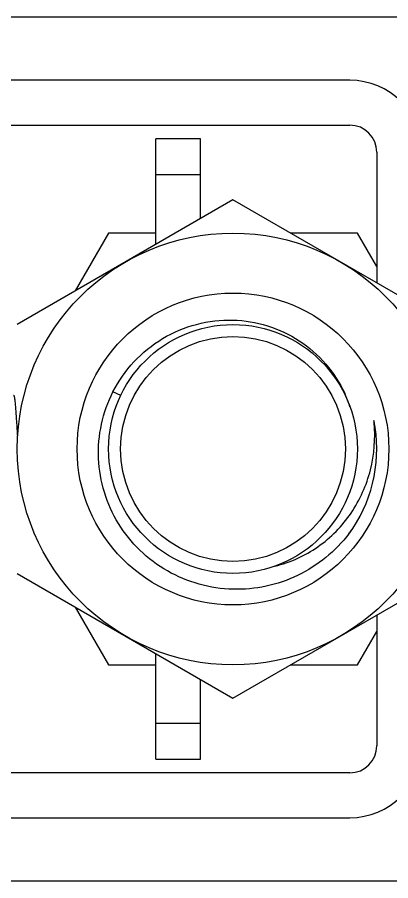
# Model space of a CAD drawing. Extents: x 27938 to 1507990, y 110129 to 923079.
# Drawn here: x 529411.1 to 529595.9, y 358362.8 to 358789.9 of the extents above; entities that cross this region are included whole.
import ezdxf

# ---------------------------------------------------------------- set-up
doc = ezdxf.new("R2010")
doc.units = 0
doc.header["$LTSCALE"] = 1000
doc.header["$MEASUREMENT"] = 0

msp = doc.modelspace()

# ---------------------------------------------------------------- linework, layer by layer
at = {"linetype": 'Continuous'}
for p, q in [((529729.52, 358789.9), (529355.47, 358789.9)), ((529575.68, 358758.76), (529282.07, 358758.76)), ((529282.07, 358736.51), (529575.68, 358736.51)), ((529501.83, 358729.84), (529479.59, 358729.84)), ((529479.59, 358677.56), (529479.59, 358729.84)), ((529501.83, 358690.4), (529501.83, 358729.84)), ((529589.03, 358723.17), (529589.03, 358658.55)), ((529501.83, 358712.04), (529479.59, 358712.04)), ((529517.85, 358699.65), (529411.08, 358638)), ((529624.62, 358638), (529517.85, 358699.65)), ((529456.21, 358683.13), (529439.69, 358654.52)), ((529479.59, 358683.13), (529456.21, 358683.13)), ((529579.49, 358683.13), (529546.46, 358683.13)), ((529589.03, 358666.61), (529579.49, 358683.13)), ((529462.27, 358602.8), (529458.46, 358604.61)), ((529573.13, 358603.9), (529573.18, 358603.77)), ((529411.08, 358514.71), (529517.85, 358453.07)), ((529517.85, 358453.07), (529624.62, 358514.71)), ((529439.69, 358498.2), (529456.21, 358469.59)), ((529589.03, 358494.17), (529589.03, 358429.55)), ((529579.49, 358469.59), (529589.03, 358486.11)), ((529479.59, 358422.88), (529479.59, 358475.16)), ((529456.21, 358469.59), (529479.59, 358469.59)), ((529546.46, 358469.59), (529579.49, 358469.59)), ((529501.83, 358422.88), (529501.83, 358462.32)), ((529479.59, 358440.67), (529501.83, 358440.67)), ((529479.59, 358422.88), (529501.83, 358422.88)), ((529575.68, 358416.2), (529282.07, 358416.2)), ((529282.07, 358393.96), (529575.68, 358393.96)), ((529355.47, 358362.82), (529729.52, 358362.82))]:
    msp.add_line(p, q, dxfattribs=at)
for radius in [106.77, 77.12, 61.55, 55.61]:
    msp.add_circle((529517.85, 358576.36), radius, dxfattribs=at)
for centre, radius, start, end in [((529575.68, 358723.17), 35.59, 0, 90), ((529575.68, 358723.17), 13.35, 0, 90), ((529517.12, 358578), 61.7, 18.159, 24.6875), ((529517.85, 358576.36), 71.16, 326.4585, 11.4585), ((529517.4, 358583.05), 70.58, 5.1831, 6.0541), ((529518.09, 358576.41), 70.91, 10.0541, 11.458), ((529517.82, 358576.36), 71.19, 7.6522, 10.0536), ((529517.81, 358576.4), 71.21, 323.0314, 324.3178), ((529518.93, 358577.8), 71.07, 322.4074, 323.2582), ((529517.99, 358576.26), 70.98, 324.3173, 326.4575), ((529519.04, 358577.72), 70.94, 323.2578, 325.0125), ((529575.68, 358429.55), 35.59, 270, 0), ((529575.68, 358429.55), 13.35, 270, 0)]:
    msp.add_arc(centre, radius, start, end, dxfattribs=at)
for points, knots in [([(529458.46, 358604.61), (529463.91, 358615.31), (529481.15, 358634.04), (529505.85, 358640.44), (529517.85, 358640.11)], [0, 0, 0, 0, 0.500108, 1, 1, 1, 1]), ([(529517.85, 358640.11), (529529.3, 358639.78), (529552.48, 358632.7), (529568.32, 358614.29), (529573.13, 358603.9)], [0, 0, 0, 0, 0.500095, 1, 1, 1, 1]), ([(529409.23, 358603.05), (529409.29, 358603.04), (529409.39, 358602.89), (529409.48, 358602.6), (529409.6, 358602.14), (529409.76, 358601.19), (529409.96, 358599.59), (529410.18, 358597.23), (529410.4, 358594.32), (529410.63, 358590.93), (529410.86, 358587.16), (529411, 358584.52), (529411.08, 358583.16)], [0, 0, 0, 0, 0.007976, 0.023399, 0.047119, 0.079188, 0.167777, 0.287121, 0.434165, 0.605074, 0.795358, 1, 1, 1, 1]), ([(529517.85, 358506.97), (529506.62, 358507.26), (529483.91, 358513.53), (529458.72, 358537.97), (529448.33, 358571.51), (529453.36, 358594.61), (529458.46, 358604.61)], [0, 0, 0, 0, 0.250101, 0.50014, 0.750107, 1, 1, 1, 1]), ([(529538.57, 358518.4), (529546.15, 358520.21), (529560.75, 358526.83), (529577.46, 358543.92), (529587.2, 358565.72), (529588.4, 358581.65), (529587.69, 358589.43)], [0, 0, 0, 0, 0.249708, 0.499636, 0.749734, 1, 1, 1, 1]), ([(529575.25, 358534.44), (529568.59, 358525.8), (529551, 358511.41), (529528.75, 358506.69), (529517.85, 358506.97)], [0, 0, 0, 0, 0.500072, 1, 1, 1, 1])]:
    msp.add_open_spline(points, degree=3, knots=knots, dxfattribs=at)

doc.saveas('drawing.dxf')
